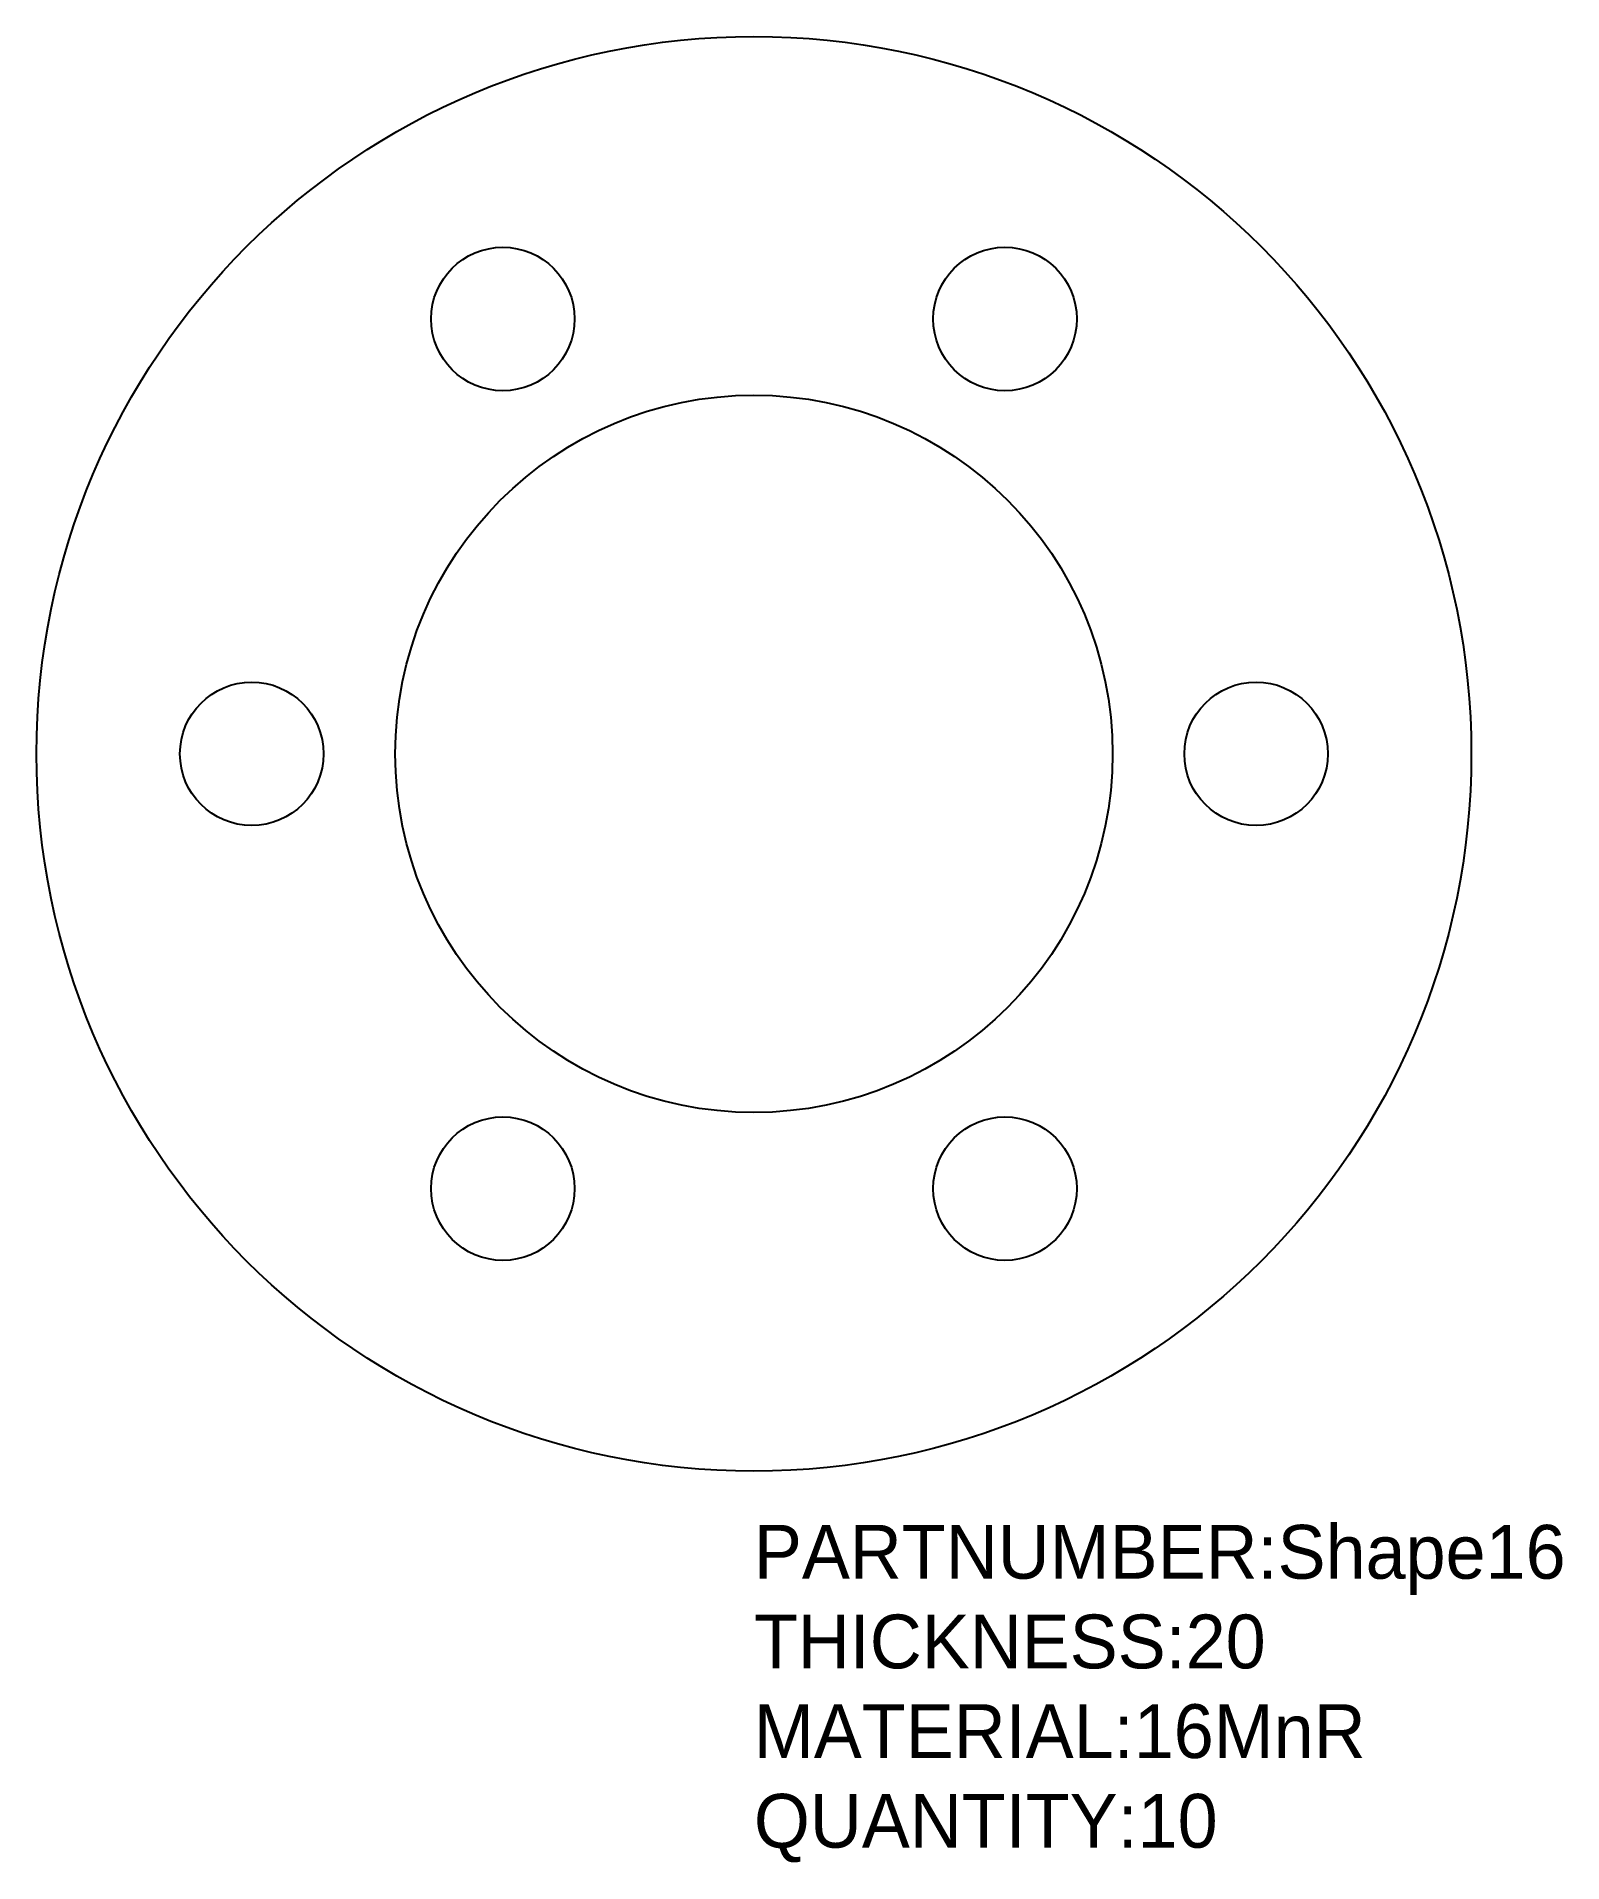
# Model space of a CAD drawing. Extents: x -50 to 56, y -77 to 50.
import ezdxf

# ---------------------------------------------------------------- set-up
doc = ezdxf.new("R2010")
doc.units = 0

msp = doc.modelspace()

# ---------------------------------------------------------------- linework, layer by layer
for centre, radius in [((0, 0), 50), ((-17.5, 30.31), 5), ((17.5, 30.31), 5), ((0, 0), 25), ((-35, 0), 5), ((35, 0), 5), ((-17.5, -30.31), 5), ((17.5, -30.31), 5)]:
    msp.add_circle(centre, radius)

# ---------------------------------------------------------------- texts
for s, p in [('PARTNUMBER:Shape16', (0, -57.5)), ('THICKNESS:20', (0, -63.75)), ('MATERIAL:16MnR', (0, -70)), ('QUANTITY:10', (0, -76.25))]:
    msp.add_text(s, height=3.75).set_placement(p)

doc.saveas('drawing.dxf')
